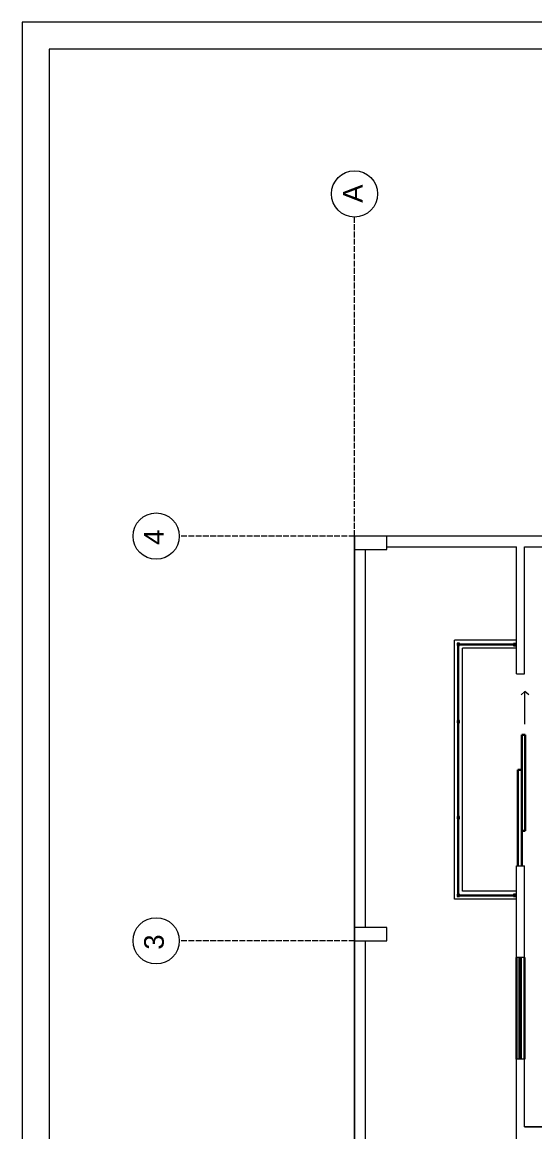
# Model space of a CAD drawing. Header units: metres. Extents: x -2 to 3328848, y -2 to 2725060.
# Drawn here: x 1662729.4 to 1662824.4, y 1363361.7 to 1363567.3 of the extents above; entities that cross this region are included whole.
import ezdxf
from ezdxf.enums import TextEntityAlignment as Align

# ---------------------------------------------------------------- set-up
doc = ezdxf.new("R2010")
doc.units = ezdxf.units.M
doc.linetypes.add('ACAD_ISO02W100', pattern=[15, 12, -3])
doc.linetypes.add('DOT', pattern=[0.25, 0, -0.25])
doc.layers.get('0').update_dxf_attribs({"color": 253, "lineweight": 0})
doc.layers.add('CAJETIN', color=7, linetype='Continuous', lineweight=0, true_color=0x000000)
for name, color, linetype, lineweight in [('L.COLUMNA', 253, 'Continuous', 0), ('letra', 253, 'DOT', 0), ('NOFIJO', 253, 'Continuous', 0), ('ventanas', 253, 'Continuous', 30)]:
    doc.layers.add(name, color=color, linetype=linetype, lineweight=lineweight)
doc.styles.get("Standard").update_dxf_attribs({"font": 'arial.ttf'})

# ---------------------------------------------------------------- blocks, each defined once
blk = doc.blocks.new('*U96')
for points in [[(-594, 0), (0, 0), (0, 420), (-594, 420)], [(-589, 5), (-5, 5), (-5, 415), (-589, 415)]]:
    blk.add_lwpolyline(points, close=True)
at = {"lineweight": 30, "flags": 104}
blk.add_attdef('NOMBRE_PROYECTO', text='', height=5, dxfattribs=at).set_placement((-165, 63.27), align=Align.TOP_LEFT)
for tag, p in [('PROMOTOR', (-133.74, 41.5)), ('SITUACION', (-133.74, 34.5)), ('AUTOR', (-133.74, 27.5)), ('1/X', (-133.74, 20.5)), ('XX/XX/XXXX', (-80.02, 20.5)), ('V.X', (-25.12, 20.5)), ('NOMBRE_PLANO', (-133.74, 13.5)), ('X', (-25.12, 13.48))]:
    blk.add_attdef(tag, text='', height=3.5).set_placement(p, align=Align.MIDDLE_LEFT)

msp = doc.modelspace()

# ---------------------------------------------------------------- linework, layer by layer
at = {"ltscale": 0.02}
for p, q in [((1662791.022, 1363252.12), (1662791.022, 1363472.12)), ((1662793.022, 1363469.62), (1662793.022, 1363399.62)), ((1662797.022, 1363470.12), (1662821.022, 1363470.12)), ((1662821.021, 1363446.621), (1662821.022, 1363470.12)), ((1662822.522, 1363470.12), (1662832.022, 1363470.12)), ((1662822.522, 1363446.621), (1662822.522, 1363470.12)), ((1662821.021, 1363452.827), (1662809.521, 1363452.827)), ((1662809.521, 1363404.827), (1662809.521, 1363452.827)), ((1662821.021, 1363451.327), (1662811.021, 1363451.327)), ((1662811.021, 1363406.327), (1662811.021, 1363451.327)), ((1662821.021, 1363446.621), (1662821.669, 1363446.621)), ((1662821.021, 1363446.621), (1662822.522, 1363446.621)), ((1662822.585, 1363437.268), (1662822.585, 1363443.336)), ((1662821.021, 1363313.21), (1662821.014, 1363411.032)), ((1662821.014, 1363411.032), (1662822.522, 1363411.032)), ((1662822.522, 1363362.664), (1662822.522, 1363411.032)), ((1662821.021, 1363404.827), (1662809.521, 1363404.827)), ((1662821.021, 1363406.327), (1662811.021, 1363406.327)), ((1662793.022, 1363397.12), (1662793.022, 1363327.12)), ((1662822.522, 1363394.002), (1662821.028, 1363394.002)), ((1662822.522, 1363375.221), (1662821.027, 1363375.221)), ((1662791.022, 1363252.12), (1662791.022, 1363362.12)), ((1662890.522, 1363362.664), (1662822.522, 1363362.664))]:
    msp.add_line(p, q, dxfattribs=at)
for p, q in [((1662822.585, 1363443.336), (1662821.878, 1363442.714)), ((1662823.325, 1363442.714), (1662822.585, 1363443.336)), ((1662822.522, 1363362.664), (1662890.522, 1363362.664))]:
    msp.add_line(p, q)
msp.add_lwpolyline([(1663191.022, 1363252.12), (1663191.022, 1363472.12), (1662791.022, 1363472.12), (1662791.022, 1363252.12)], close=True)
for points in [[(1662810.462, 1363451.815), (1662810.462, 1363452.247), (1662810.053, 1363452.247), (1662810.053, 1363451.815)], [(1662820.907, 1363451.809), (1662820.907, 1363452.24), (1662820.498, 1363452.24), (1662820.498, 1363451.809)], [(1662810.462, 1363437.515), (1662810.462, 1363437.947), (1662810.053, 1363437.947), (1662810.053, 1363437.515)], [(1662810.462, 1363419.721), (1662810.462, 1363420.152), (1662810.053, 1363420.152), (1662810.053, 1363419.721)], [(1662810.462, 1363405.307), (1662810.462, 1363405.739), (1662810.053, 1363405.739), (1662810.053, 1363405.307)], [(1662820.907, 1363405.307), (1662820.907, 1363405.739), (1662820.498, 1363405.739), (1662820.498, 1363405.307)]]:
    msp.add_lwpolyline(points, close=True, dxfattribs=at)
at = {"ltscale": 0.2}
for centre in [(1662791.022, 1363535.511), (1662754.268, 1363472.12), (1662754.268, 1363397.12)]:
    msp.add_circle(centre, 4.285, dxfattribs=at)
at = {"layer": 'CAJETIN', "linetype": 'Continuous'}
for points in [[(1662729.448, 1363147.34), (1663323.448, 1363147.34), (1663323.448, 1363567.34), (1662729.448, 1363567.34)], [(1662734.448, 1363152.34), (1663318.448, 1363152.34), (1663318.448, 1363562.34), (1662734.448, 1363562.34)]]:
    msp.add_lwpolyline(points, close=True, dxfattribs=at)
at = {"layer": 'L.COLUMNA', "linetype": 'ACAD_ISO02W100', "ltscale": 0.09}
for p, q in [((1662791.022, 1363472.12), (1662791.022, 1363531.226)), ((1662791.022, 1363472.12), (1662758.553, 1363472.12)), ((1662791.022, 1363397.12), (1662758.553, 1363397.12))]:
    msp.add_line(p, q, dxfattribs=at)
at = {"layer": 'NOFIJO', "ltscale": 0.02}
for points in [[(1662797.022, 1363469.62), (1662797.022, 1363472.12), (1662791.022, 1363472.12), (1662791.022, 1363469.62)], [(1662797.022, 1363397.12), (1662797.022, 1363399.62), (1662791.022, 1363399.62), (1662791.022, 1363397.12)]]:
    msp.add_lwpolyline(points, close=True, dxfattribs=at)
at = {"layer": 'ventanas', "ltscale": 0.02}
for p, q in [((1662810.247, 1363405.516), (1662810.247, 1363452.024)), ((1662810.247, 1363452.024), (1662820.813, 1363452.024)), ((1662821.993, 1363417.515), (1662821.993, 1363435.31)), ((1662822.64, 1363435.31), (1662821.993, 1363435.31)), ((1662822.64, 1363417.515), (1662822.64, 1363435.31)), ((1662821.993, 1363428.827), (1662821.247, 1363428.827)), ((1662821.247, 1363428.827), (1662821.247, 1363411.032)), ((1662821.993, 1363411.032), (1662821.993, 1363428.827)), ((1662822.64, 1363417.515), (1662821.993, 1363417.515)), ((1662820.691, 1363405.516), (1662810.247, 1363405.516))]:
    msp.add_line(p, q, dxfattribs=at)
at = {"layer": 'ventanas', "ltscale": 0.2}
for p, q in [((1662821.028, 1363394.002), (1662821.027, 1363375.221)), ((1662821.602, 1363394.002), (1662821.602, 1363375.221)), ((1662821.802, 1363394.002), (1662821.802, 1363375.221)), ((1662822.522, 1363394.002), (1662822.522, 1363375.221))]:
    msp.add_line(p, q, dxfattribs=at)

# ---------------------------------------------------------------- block references
at = {"layer": 'CAJETIN'}
msp.add_blockref('*U96', (1663323.448, 1363147.34), dxfattribs=at)

# ---------------------------------------------------------------- texts
at = {"layer": 'letra', "linetype": 'ACAD_ISO02W100', "ltscale": 0.009}
for s, p in [('A', (1662792.53, 1363533.88)), ('4', (1662755.683, 1363470.481)), ('3', (1662755.683, 1363395.481))]:
    msp.add_text(s, height=3.64, rotation=90, dxfattribs=at).set_placement(p)

doc.saveas('drawing.dxf')
